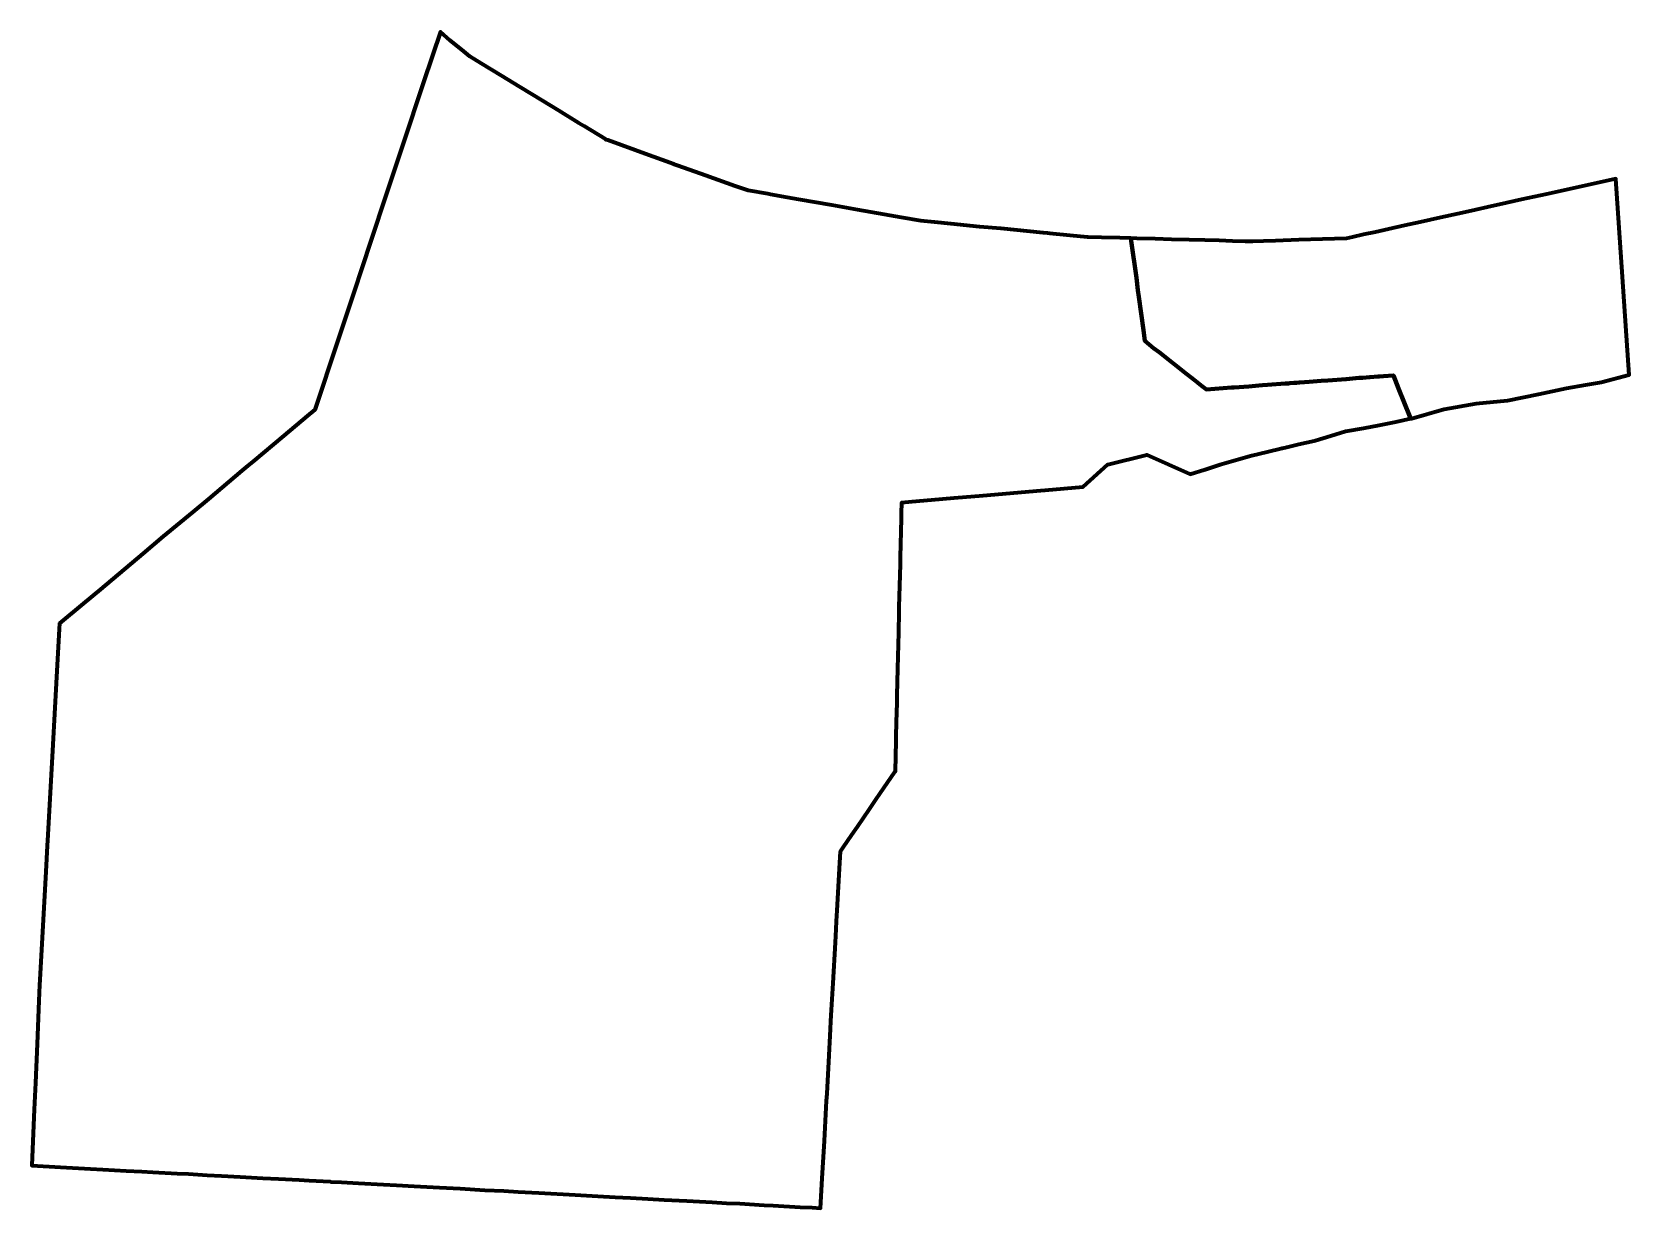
# Model space of a CAD drawing. Header units: metres. Extents: x 808262 to 808366, y 9156741 to 9156818.
import ezdxf

# ---------------------------------------------------------------- set-up
doc = ezdxf.new("R2010")
doc.units = ezdxf.units.M
doc.header["$MEASUREMENT"] = 0
doc.layers.add('2820-21129', color=1, linetype='Continuous')

msp = doc.modelspace()

# ---------------------------------------------------------------- linework, layer by layer
at = {"layer": '2820-21129', "color": 254, "lineweight": 70, "true_color": 0xcccccc}
msp.add_lwpolyline([(808261.81, 9156744.22), (808261.81, 9156744.19), (808263.67, 9156744.09), (808265.65, 9156743.98), (808266.45, 9156743.94), (808267.97, 9156743.85), (808268.99, 9156743.8), (808269.72, 9156743.76), (808271.32, 9156743.67), (808272.05, 9156743.64), (808273.27, 9156743.57), (808274.22, 9156743.52), (808275.44, 9156743.45), (808276.92, 9156743.37), (808277.95, 9156743.32), (808279.3, 9156743.25), (808279.94, 9156743.21), (808281.31, 9156743.14), (808281.37, 9156743.13), (808282.06, 9156743.1), (808283.17, 9156743.04), (808284.81, 9156742.95), (808285.66, 9156742.9), (808286.82, 9156742.84), (808288.47, 9156742.75), (808289.82, 9156742.68), (808291.43, 9156742.59), (808292.68, 9156742.53), (808293.62, 9156742.48), (808294.97, 9156742.4), (808297.36, 9156742.27), (808298.84, 9156742.19), (808299.97, 9156742.13), (808300.98, 9156742.08), (808302.11, 9156742.02), (808303.17, 9156741.96), (808304.66, 9156741.88), (808306.31, 9156741.79), (808307.25, 9156741.74), (808308.12, 9156741.7), (808309.71, 9156741.61), (808310.3, 9156741.58), (808312.08, 9156741.48), (808312.85, 9156741.44), (808313.41, 9156741.41), (808313.52, 9156743.35), (808313.66, 9156745.82), (808313.8, 9156748.42), (808313.83, 9156748.91), (808313.94, 9156750.97), (808314.06, 9156753.11), (808314.09, 9156753.64), (808314.13, 9156754.39), (808314.23, 9156756.13), (808314.38, 9156758.78), (808314.43, 9156759.65), (808314.45, 9156760.18), (808314.49, 9156760.88), (808314.67, 9156764), (808314.71, 9156764.73), (808314.89, 9156765), (808315.46, 9156765.83), (808315.82, 9156766.36), (808316.23, 9156766.96), (808316.56, 9156767.44), (808317.05, 9156768.16), (808317.29, 9156768.51), (808318.29, 9156769.97), (808318.31, 9156770), (808318.35, 9156771.95), (808318.36, 9156772.32), (808318.4, 9156773.93), (808318.41, 9156774.39), (808318.42, 9156774.95), (808318.46, 9156776.71), (808318.52, 9156779.07), (808318.55, 9156780.42), (808318.56, 9156780.75), (808318.63, 9156783.51), (808318.63, 9156783.57), (808318.64, 9156783.99), (808318.7, 9156786.53), (808318.7, 9156786.77), (808318.7, 9156786.85), (808318.72, 9156787.58), (808319.41, 9156787.64), (808320.67, 9156787.75), (808322.16, 9156787.88), (808324.05, 9156788.04), (808327.81, 9156788.36), (808328.1, 9156788.39), (808330.6, 9156788.6), (808332.2, 9156790.05), (808334.75, 9156790.69), (808337.6, 9156789.42), (808338.58, 9156789.73), (808339.55, 9156790.05), (808341.63, 9156790.64), (808342.63, 9156790.88), (808343.62, 9156791.12), (808343.62, 9156791.12), (808343.63, 9156791.12), (808343.91, 9156791.19), (808344.71, 9156791.38), (808345.71, 9156791.61), (808345.79, 9156791.64), (808345.8, 9156791.64), (808346.79, 9156791.94), (808347.78, 9156792.25), (808348.93, 9156792.44), (808349.96, 9156792.63), (808350.72, 9156792.78), (808351.04, 9156792.85), (808352.01, 9156793.06), (808351.96, 9156793.2), (808351.22, 9156795.04), (808350.89, 9156795.89), (808350.88, 9156795.89), (808350.24, 9156795.84), (808349.99, 9156795.82), (808349.87, 9156795.81), (808349.38, 9156795.77), (808349.33, 9156795.77), (808348.89, 9156795.74), (808348.64, 9156795.72), (808347.79, 9156795.65), (808346.59, 9156795.56), (808346.17, 9156795.53), (808345.37, 9156795.47), (808344.76, 9156795.43), (808344.76, 9156795.42), (808344.73, 9156795.42), (808344.54, 9156795.41), (808344.38, 9156795.4), (808344.12, 9156795.38), (808344.02, 9156795.37), (808343.8, 9156795.35), (808342.65, 9156795.27), (808342.33, 9156795.24), (808342.08, 9156795.22), (808341.65, 9156795.19), (808341.42, 9156795.17), (808340.46, 9156795.1), (808340.29, 9156795.09), (808338.65, 9156794.96), (808338.32, 9156795.23), (808338.07, 9156795.42), (808337.86, 9156795.59), (808337.66, 9156795.75), (808337.38, 9156795.97), (808335.57, 9156797.4), (808335.2, 9156797.68), (808334.62, 9156798.14), (808334.53, 9156798.85), (808334.23, 9156801.04), (808334.17, 9156801.47), (808334.07, 9156802.27), (808333.74, 9156804.69), (808333.72, 9156804.86), (808332.98, 9156804.88), (808331.79, 9156804.91), (808330.92, 9156804.94), (808330.87, 9156804.94), (808329.74, 9156805.05), (808328.4, 9156805.18), (808328.25, 9156805.19), (808327.98, 9156805.22), (808325.21, 9156805.49), (808323.8, 9156805.62), (808321.94, 9156805.81), (808320.87, 9156805.91), (808319.97, 9156806), (808318.69, 9156806.22), (808317.56, 9156806.42), (808315.82, 9156806.72), (808315.35, 9156806.8), (808314.14, 9156807.02), (808311.97, 9156807.4), (808311.23, 9156807.53), (808310.14, 9156807.72), (808309.95, 9156807.76), (808308.68, 9156807.98), (808308.08, 9156808.19), (808307.82, 9156808.28), (808305.89, 9156808.96), (808304.08, 9156809.6), (808303.84, 9156809.69), (808303.8, 9156809.7), (808301.7, 9156810.47), (808301.27, 9156810.63), (808299.49, 9156811.27), (808299.38, 9156811.31), (808299.34, 9156811.34), (808297.95, 9156812.19), (808297.6, 9156812.4), (808296.27, 9156813.21), (808295.76, 9156813.52), (808294.54, 9156814.26), (808293.7, 9156814.77), (808292.54, 9156815.48), (808291.21, 9156816.29), (808290.46, 9156816.75), (808290.07, 9156817.08), (808289.18, 9156817.81), (808288.53, 9156818.36), (808288.53, 9156818.36), (808288.01, 9156816.81), (808287.91, 9156816.49), (808287.52, 9156815.34), (808285.99, 9156810.73), (808284.88, 9156807.4), (808283.3, 9156802.64), (808282.97, 9156801.65), (808281.41, 9156796.94), (808280.7, 9156794.81), (808280.31, 9156793.63), (808279.82, 9156793.22), (808278.29, 9156791.94), (808276.25, 9156790.23), (808275.94, 9156789.98), (808275.55, 9156789.64), (808273.35, 9156787.8), (808272.33, 9156786.95), (808270.4, 9156785.34), (808269.07, 9156784.22), (808266.29, 9156781.89), (808265.15, 9156780.95), (808263.61, 9156779.66), (808263.59, 9156779.31), (808263.4, 9156775.76), (808263.17, 9156771.73), (808262.85, 9156765.84), (808262.81, 9156765.1), (808262.72, 9156763.44), (808262.32, 9156756.34), (808262.31, 9156756.01), (808262.26, 9156754.97), (808262.15, 9156752.16), (808262.04, 9156749.6), (808261.96, 9156747.86)], close=True, dxfattribs=at)
at = {"layer": '2820-21129', "color": 3, "lineweight": 70, "true_color": 0x00ff00}
msp.add_lwpolyline([(808333.72, 9156804.86), (808333.74, 9156804.69), (808334.07, 9156802.27), (808334.17, 9156801.47), (808334.23, 9156801.04), (808334.53, 9156798.85), (808334.62, 9156798.14), (808335.2, 9156797.68), (808335.57, 9156797.4), (808337.38, 9156795.97), (808337.66, 9156795.75), (808337.86, 9156795.59), (808338.07, 9156795.42), (808338.32, 9156795.23), (808338.65, 9156794.96), (808340.29, 9156795.09), (808340.46, 9156795.1), (808341.42, 9156795.17), (808341.65, 9156795.19), (808342.08, 9156795.22), (808342.33, 9156795.24), (808342.65, 9156795.27), (808343.8, 9156795.35), (808344.02, 9156795.37), (808344.12, 9156795.38), (808344.38, 9156795.4), (808344.54, 9156795.41), (808344.73, 9156795.42), (808344.76, 9156795.42), (808344.76, 9156795.43), (808345.37, 9156795.47), (808346.17, 9156795.53), (808346.59, 9156795.56), (808347.79, 9156795.65), (808348.64, 9156795.72), (808348.89, 9156795.74), (808349.33, 9156795.77), (808349.38, 9156795.77), (808349.87, 9156795.81), (808349.99, 9156795.82), (808350.24, 9156795.84), (808350.88, 9156795.89), (808350.89, 9156795.89), (808351.22, 9156795.04), (808351.96, 9156793.2), (808352.01, 9156793.06), (808352.09, 9156793.08), (808354.22, 9156793.68), (808356.3, 9156794.06), (808358.36, 9156794.24), (808360.39, 9156794.67), (808360.39, 9156794.67), (808362.22, 9156795.06), (808363.45, 9156795.27), (808364.5, 9156795.44), (808366.31, 9156795.92), (808365.44, 9156808.75), (808361.33, 9156807.84), (808361.32, 9156807.84), (808360.92, 9156807.75), (808359.28, 9156807.39), (808357.84, 9156807.07), (808357.34, 9156806.96), (808355.99, 9156806.66), (808355.11, 9156806.47), (808354, 9156806.22), (808352.63, 9156805.92), (808351.61, 9156805.69), (808350.56, 9156805.46), (808349.72, 9156805.27), (808348.94, 9156805.1), (808348.22, 9156804.94), (808347.83, 9156804.85), (808347.03, 9156804.83), (808346.26, 9156804.8), (808344.7, 9156804.75), (808343.18, 9156804.7), (808342.39, 9156804.67), (808341.69, 9156804.65), (808341.19, 9156804.66), (808340.37, 9156804.68), (808339.5, 9156804.71), (808338.55, 9156804.73), (808337.53, 9156804.76), (808336.38, 9156804.79), (808335.31, 9156804.82), (808334.1, 9156804.85)], close=True, dxfattribs=at)

doc.saveas('drawing.dxf')
